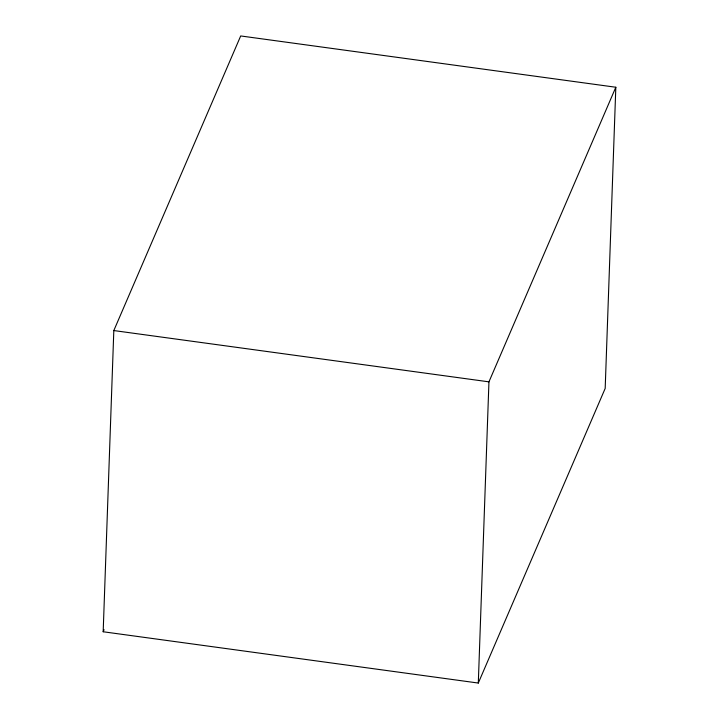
<?xml version="1.0" encoding="UTF-8"?>
<svg xmlns="http://www.w3.org/2000/svg" width="719" height="719" viewBox="0 0 719 719"><rect width="100%" height="100%" fill="white"/><g stroke="black" fill="none" stroke-linecap="round" stroke-linejoin="round"><path stroke-width="1.08" d="M103.177 631.758L113.818 330.56L240.694 35.95L615.824 87.242L605.182 388.44L478.306 683.05L103.177 631.758L104.066 629.7M478.306 683.05L488.947 381.843L615.824 87.242M113.818 330.56L488.947 381.843"/></g></svg>
